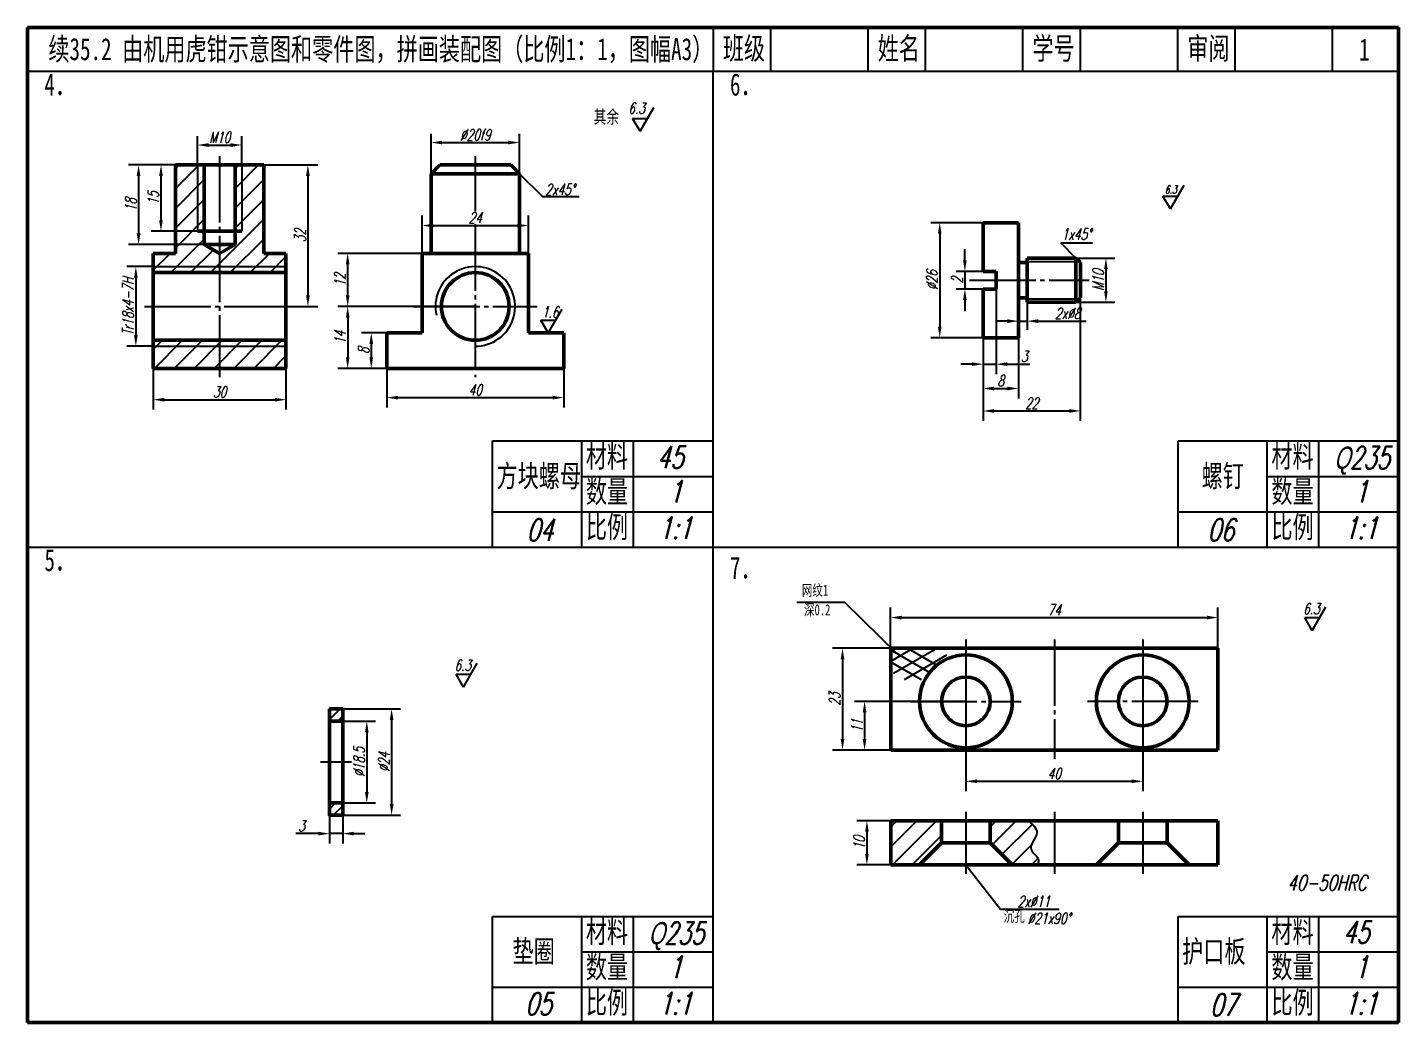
# Model space of a CAD drawing. Header units: millimetres. Extents: x -523 to 2163, y -1202 to 919.
# Drawn here: x 1835.8 to 2145.8, y -1201.5 to -976.5 of the extents above; entities that cross this region are included whole.
import ezdxf

# ---------------------------------------------------------------- set-up
doc = ezdxf.new("R2010")
doc.units = ezdxf.units.MM
doc.header["$PDMODE"] = 33
doc.header["$PDSIZE"] = 1.5
doc.linetypes.add('myCENTER', pattern=[18, 15, -1, 1, -1])
for name, color, linetype, lineweight in [('中心线', 7, 'myCENTER', 25), ('剖面线', 7, 'Continuous', 25), ('尺寸', 7, 'Continuous', 25), ('标题文字', 7, 'Continuous', 25), ('粗实线', 7, 'Continuous', 50), ('细实线', 7, 'Continuous', 25)]:
    doc.layers.add(name, color=color, linetype=linetype, lineweight=lineweight)
doc.styles.add('尺寸文字1-2.5号', font='txt.shx', dxfattribs={"width": 0.7, "oblique": 15, "height": 2.5})
doc.styles.add('标题汉字1-5号', font='SimSun.ttf', dxfattribs={"width": 0.7, "height": 5})
doc.styles.add('标题汉字2-3.5号', font='SimSun.ttf', dxfattribs={"width": 0.7, "height": 3.5})
doc.dimstyles.new('ISO-25', dxfattribs={"dimtxt": 3.5, "dimasz": 2.5, "dimexe": 2.25, "dimexo": 0, "dimgap": 0.5, "dimtad": 1, "dimdsep": 46, "dimtxsty": '尺寸文字1-2.5号', "dimcen": 2.5, "dimadec": 0, "dimazin": 0, "dimtfac": 1, "dimtmove": 0, "dimatfit": 2, "dimfxl": 0, "dimarcsym": 0})
doc.dimstyles.new('尺寸25', dxfattribs={"dimtxt": 2.5, "dimasz": 2.5, "dimexe": 2, "dimexo": 0, "dimgap": 0.5, "dimtad": 1, "dimdec": 0, "dimdsep": 46, "dimtxsty": '尺寸文字1-2.5号', "dimcen": 0, "dimadec": 0, "dimazin": 0, "dimtol": 1, "dimtp": 0.039, "dimtfac": 0.6, "dimtdec": 3, "dimtmove": 0, "dimatfit": 3, "dimfxl": 0, "dimarcsym": 0})

# ---------------------------------------------------------------- blocks, each defined once
blk = doc.blocks.new('*D312')
at = {"layer": 'Defpoints', "color": 0}
for p in [(1884.22, -1003.11), (1874.22, -1007.94), (1884.22, -1007.61)]:
    blk.add_point(p, dxfattribs=at)
at = {"layer": '细实线', "color": 0, "lineweight": -2}
for p, q in [((1874.22, -1007.94), (1874.22, -1001.11)), ((1884.22, -1007.61), (1884.22, -1001.11)), ((1876.72, -1003.11), (1881.72, -1003.11))]:
    blk.add_line(p, q, dxfattribs=at)
at = {"layer": '细实线', "color": 0}
for points in [[(1876.72, -1002.7), (1876.72, -1003.53), (1874.22, -1003.11)], [(1881.72, -1002.7), (1881.72, -1003.53), (1884.22, -1003.11)]]:
    blk.add_solid(points, dxfattribs=at)
at = {"layer": '细实线', "color": 0, "insert": (1879.22, -1001.36), "char_height": 2.5, "attachment_point": 5, "style": '尺寸文字1-2.5号'}
blk.add_mtext('M10', dxfattribs=at)
blk = doc.blocks.new('*D313')
at = {"layer": 'Defpoints', "color": 0}
for p in [(1869.22, -1007.61), (1865.96, -1022.61), (1874.22, -1022.61)]:
    blk.add_point(p, dxfattribs=at)
at = {"layer": '尺寸', "color": 0, "lineweight": -2}
for p, q in [((1869.22, -1007.61), (1863.71, -1007.61)), ((1865.96, -1010.11), (1865.96, -1020.11)), ((1874.22, -1022.61), (1863.71, -1022.61))]:
    blk.add_line(p, q, dxfattribs=at)
at = {"layer": '尺寸', "color": 0}
for points in [[(1865.54, -1010.11), (1866.37, -1010.11), (1865.96, -1007.61)], [(1865.54, -1020.11), (1866.37, -1020.11), (1865.96, -1022.61)]]:
    blk.add_solid(points, dxfattribs=at)
at = {"layer": '尺寸', "color": 0, "insert": (1864.21, -1015.11), "char_height": 2.5, "attachment_point": 5, "rotation": 90, "style": '尺寸文字1-2.5号'}
blk.add_mtext('15', dxfattribs=at)
blk = doc.blocks.new('*D314')
at = {"layer": 'Defpoints', "color": 0}
for p in [(1869.22, -1007.61), (1860.89, -1025.61), (1875.72, -1025.61)]:
    blk.add_point(p, dxfattribs=at)
at = {"layer": '尺寸', "color": 0, "lineweight": -2}
for p, q in [((1869.22, -1007.61), (1858.64, -1007.61)), ((1860.89, -1010.11), (1860.89, -1023.11)), ((1875.72, -1025.61), (1858.64, -1025.61))]:
    blk.add_line(p, q, dxfattribs=at)
at = {"layer": '尺寸', "color": 0}
for points in [[(1860.48, -1010.11), (1861.31, -1010.11), (1860.89, -1007.61)], [(1860.48, -1023.11), (1861.31, -1023.11), (1860.89, -1025.61)]]:
    blk.add_solid(points, dxfattribs=at)
at = {"layer": '尺寸', "color": 0, "insert": (1859.14, -1016.61), "char_height": 2.5, "attachment_point": 5, "rotation": 90, "style": '尺寸文字1-2.5号'}
blk.add_mtext('18', dxfattribs=at)
blk = doc.blocks.new('*D315')
at = {"layer": 'Defpoints', "color": 0}
for p in [(1889.22, -1007.61), (1894.22, -1039.61), (1899.18, -1039.61)]:
    blk.add_point(p, dxfattribs=at)
at = {"layer": '尺寸', "color": 0, "lineweight": -2}
for p, q in [((1889.22, -1007.61), (1901.43, -1007.61)), ((1899.18, -1010.11), (1899.18, -1037.11)), ((1894.22, -1039.61), (1901.43, -1039.61))]:
    blk.add_line(p, q, dxfattribs=at)
at = {"layer": '尺寸', "color": 0}
for points in [[(1898.76, -1010.11), (1899.59, -1010.11), (1899.18, -1007.61)], [(1898.76, -1037.11), (1899.59, -1037.11), (1899.18, -1039.61)]]:
    blk.add_solid(points, dxfattribs=at)
at = {"layer": '尺寸', "color": 0, "insert": (1897.43, -1023.61), "char_height": 2.5, "attachment_point": 5, "rotation": 90, "style": '尺寸文字1-2.5号'}
blk.add_mtext('32', dxfattribs=at)
blk = doc.blocks.new('*D316')
at = {"layer": 'Defpoints', "color": 0}
for p in [(1864.22, -1030.61), (1860.27, -1048.61), (1864.22, -1048.61)]:
    blk.add_point(p, dxfattribs=at)
at = {"layer": '细实线', "color": 0, "lineweight": -2}
for p, q in [((1864.22, -1030.61), (1858.27, -1030.61)), ((1860.27, -1033.11), (1860.27, -1046.11)), ((1864.22, -1048.61), (1858.27, -1048.61))]:
    blk.add_line(p, q, dxfattribs=at)
at = {"layer": '细实线', "color": 0}
for points in [[(1859.85, -1033.11), (1860.69, -1033.11), (1860.27, -1030.61)], [(1859.85, -1046.11), (1860.69, -1046.11), (1860.27, -1048.61)]]:
    blk.add_solid(points, dxfattribs=at)
at = {"layer": '细实线', "color": 0, "insert": (1858.52, -1039.61), "char_height": 2.5, "attachment_point": 5, "rotation": 90, "style": '尺寸文字1-2.5号'}
blk.add_mtext('Tr18x4-7H', dxfattribs=at)
blk = doc.blocks.new('*D317')
at = {"layer": 'Defpoints', "color": 0}
for p in [(1864.22, -1053.61), (1894.22, -1053.61), (1894.22, -1060.69)]:
    blk.add_point(p, dxfattribs=at)
at = {"layer": '尺寸', "color": 0, "lineweight": -2}
for p, q in [((1864.22, -1053.61), (1864.22, -1062.94)), ((1894.22, -1053.61), (1894.22, -1062.94)), ((1866.72, -1060.69), (1891.72, -1060.69))]:
    blk.add_line(p, q, dxfattribs=at)
at = {"layer": '尺寸', "color": 0}
for points in [[(1866.72, -1060.27), (1866.72, -1061.11), (1864.22, -1060.69)], [(1891.72, -1060.27), (1891.72, -1061.11), (1894.22, -1060.69)]]:
    blk.add_solid(points, dxfattribs=at)
at = {"layer": '尺寸', "color": 0, "insert": (1879.22, -1058.94), "char_height": 2.5, "attachment_point": 5, "style": '尺寸文字1-2.5号'}
blk.add_mtext('30', dxfattribs=at)
blk = doc.blocks.new('*D318')
at = {"layer": 'Defpoints', "color": 0}
for p in [(1947.02, -1002.55), (1927.02, -1009.61), (1947.02, -1009.61)]:
    blk.add_point(p, dxfattribs=at)
at = {"layer": '细实线', "color": 0, "lineweight": -2}
for p, q in [((1927.02, -1009.61), (1927.02, -1000.55)), ((1947.02, -1009.61), (1947.02, -1000.55)), ((1929.52, -1002.55), (1944.52, -1002.55))]:
    blk.add_line(p, q, dxfattribs=at)
at = {"layer": '细实线', "color": 0}
for points in [[(1929.52, -1002.13), (1929.52, -1002.96), (1927.02, -1002.55)], [(1944.52, -1002.13), (1944.52, -1002.96), (1947.02, -1002.55)]]:
    blk.add_solid(points, dxfattribs=at)
at = {"layer": '细实线', "color": 0, "insert": (1937.02, -1000.8), "char_height": 2.5, "attachment_point": 5, "style": '尺寸文字1-2.5号'}
blk.add_mtext('%%C20f9', dxfattribs=at)
blk = doc.blocks.new('*D319')
at = {"layer": 'Defpoints', "color": 0}
for p in [(1949.02, -1021.31), (1925.02, -1027.61), (1949.02, -1027.61)]:
    blk.add_point(p, dxfattribs=at)
at = {"layer": '尺寸', "color": 0, "lineweight": -2}
for p, q in [((1925.02, -1027.61), (1925.02, -1019.06)), ((1949.02, -1027.61), (1949.02, -1019.06)), ((1927.52, -1021.31), (1946.52, -1021.31))]:
    blk.add_line(p, q, dxfattribs=at)
at = {"layer": '尺寸', "color": 0}
for points in [[(1927.52, -1020.9), (1927.52, -1021.73), (1925.02, -1021.31)], [(1946.52, -1020.9), (1946.52, -1021.73), (1949.02, -1021.31)]]:
    blk.add_solid(points, dxfattribs=at)
at = {"layer": '尺寸', "color": 0, "insert": (1937.02, -1019.56), "char_height": 2.5, "attachment_point": 5, "style": '尺寸文字1-2.5号'}
blk.add_mtext('24', dxfattribs=at)
blk = doc.blocks.new('*D320')
at = {"layer": 'Defpoints', "color": 0}
for p in [(1937.02, -1039.61), (1908.17, -1053.61), (1937.02, -1053.61)]:
    blk.add_point(p, dxfattribs=at)
at = {"layer": '尺寸', "color": 0, "lineweight": -2}
for p, q in [((1937.02, -1039.61), (1905.92, -1039.61)), ((1908.17, -1042.11), (1908.17, -1051.11)), ((1937.02, -1053.61), (1905.92, -1053.61))]:
    blk.add_line(p, q, dxfattribs=at)
at = {"layer": '尺寸', "color": 0}
for points in [[(1907.75, -1042.11), (1908.58, -1042.11), (1908.17, -1039.61)], [(1907.75, -1051.11), (1908.58, -1051.11), (1908.17, -1053.61)]]:
    blk.add_solid(points, dxfattribs=at)
at = {"layer": '尺寸', "color": 0, "insert": (1906.42, -1046.61), "char_height": 2.5, "attachment_point": 5, "rotation": 90, "style": '尺寸文字1-2.5号'}
blk.add_mtext('14', dxfattribs=at)
blk = doc.blocks.new('*D321')
at = {"layer": 'Defpoints', "color": 0}
for p in [(1908.17, -1027.61), (1937.02, -1027.61), (1937.02, -1039.61)]:
    blk.add_point(p, dxfattribs=at)
at = {"layer": '尺寸', "color": 0, "lineweight": -2}
for p, q in [((1937.02, -1027.61), (1905.92, -1027.61)), ((1908.17, -1037.11), (1908.17, -1030.11)), ((1937.02, -1039.61), (1905.92, -1039.61))]:
    blk.add_line(p, q, dxfattribs=at)
at = {"layer": '尺寸', "color": 0}
for points in [[(1907.75, -1030.11), (1908.58, -1030.11), (1908.17, -1027.61)], [(1907.75, -1037.11), (1908.58, -1037.11), (1908.17, -1039.61)]]:
    blk.add_solid(points, dxfattribs=at)
at = {"layer": '尺寸', "color": 0, "insert": (1906.42, -1033.61), "char_height": 2.5, "attachment_point": 5, "rotation": 90, "style": '尺寸文字1-2.5号'}
blk.add_mtext('12', dxfattribs=at)
blk = doc.blocks.new('*D322')
at = {"layer": 'Defpoints', "color": 0}
for p in [(1917.02, -1045.61), (1913.51, -1053.61), (1917.02, -1053.61)]:
    blk.add_point(p, dxfattribs=at)
at = {"layer": '尺寸', "color": 0, "lineweight": -2}
for p, q in [((1917.02, -1045.61), (1911.26, -1045.61)), ((1913.51, -1048.11), (1913.51, -1051.11)), ((1917.02, -1053.61), (1911.26, -1053.61))]:
    blk.add_line(p, q, dxfattribs=at)
at = {"layer": '尺寸', "color": 0}
for points in [[(1913.09, -1048.11), (1913.92, -1048.11), (1913.51, -1045.61)], [(1913.09, -1051.11), (1913.92, -1051.11), (1913.51, -1053.61)]]:
    blk.add_solid(points, dxfattribs=at)
at = {"layer": '尺寸', "color": 0, "insert": (1911.76, -1049.61), "char_height": 2.5, "attachment_point": 5, "rotation": 90, "style": '尺寸文字1-2.5号'}
blk.add_mtext('8', dxfattribs=at)
blk = doc.blocks.new('*D323')
at = {"layer": 'Defpoints', "color": 0}
for p in [(1917.02, -1053.61), (1957.02, -1053.61), (1957.02, -1060.22)]:
    blk.add_point(p, dxfattribs=at)
at = {"layer": '尺寸', "color": 0, "lineweight": -2}
for p, q in [((1917.02, -1053.61), (1917.02, -1062.47)), ((1957.02, -1053.61), (1957.02, -1062.47)), ((1919.52, -1060.22), (1954.52, -1060.22))]:
    blk.add_line(p, q, dxfattribs=at)
at = {"layer": '尺寸', "color": 0}
for points in [[(1919.52, -1059.81), (1919.52, -1060.64), (1917.02, -1060.22)], [(1954.52, -1059.81), (1954.52, -1060.64), (1957.02, -1060.22)]]:
    blk.add_solid(points, dxfattribs=at)
at = {"layer": '尺寸', "color": 0, "insert": (1937.02, -1058.47), "char_height": 2.5, "attachment_point": 5, "style": '尺寸文字1-2.5号'}
blk.add_mtext('40', dxfattribs=at)
blk = doc.blocks.new('*D324')
at = {"layer": 'Defpoints', "color": 0}
for p in [(2051.81, -1031.67), (2047.71, -1035.67), (2051.81, -1035.67)]:
    blk.add_point(p, dxfattribs=at)
at = {"layer": '细实线', "color": 0, "lineweight": -2}
for p, q in [((2047.71, -1029.17), (2047.71, -1026.67)), ((2051.81, -1031.67), (2045.71, -1031.67)), ((2047.71, -1031.67), (2047.71, -1035.67)), ((2051.81, -1035.67), (2045.71, -1035.67)), ((2047.71, -1038.17), (2047.71, -1040.67))]:
    blk.add_line(p, q, dxfattribs=at)
at = {"layer": '细实线', "color": 0}
for points in [[(2047.29, -1029.17), (2048.12, -1029.17), (2047.71, -1031.67)], [(2047.29, -1038.17), (2048.12, -1038.17), (2047.71, -1035.67)]]:
    blk.add_solid(points, dxfattribs=at)
at = {"layer": '细实线', "color": 0, "insert": (2045.96, -1033.67), "char_height": 2.5, "attachment_point": 5, "rotation": 90, "style": '尺寸文字1-2.5号'}
blk.add_mtext('2', dxfattribs=at)
blk = doc.blocks.new('*D325')
at = {"layer": 'Defpoints', "color": 0}
for p in [(2051.81, -1020.67), (2042.02, -1046.67), (2051.81, -1046.67)]:
    blk.add_point(p, dxfattribs=at)
at = {"layer": '细实线', "color": 0, "lineweight": -2}
for p, q in [((2051.81, -1020.67), (2040.02, -1020.67)), ((2042.02, -1023.17), (2042.02, -1044.17)), ((2051.81, -1046.67), (2040.02, -1046.67))]:
    blk.add_line(p, q, dxfattribs=at)
at = {"layer": '细实线', "color": 0}
for points in [[(2041.6, -1023.17), (2042.44, -1023.17), (2042.02, -1020.67)], [(2041.6, -1044.17), (2042.44, -1044.17), (2042.02, -1046.67)]]:
    blk.add_solid(points, dxfattribs=at)
at = {"layer": '细实线', "color": 0, "insert": (2040.27, -1033.67), "char_height": 2.5, "attachment_point": 5, "rotation": 90, "style": '尺寸文字1-2.5号'}
blk.add_mtext('%%c26', dxfattribs=at)
blk = doc.blocks.new('*D326')
at = {"layer": 'Defpoints', "color": 0}
for p in [(2051.81, -1035.67), (2054.81, -1035.67), (2054.81, -1052.65)]:
    blk.add_point(p, dxfattribs=at)
at = {"layer": '尺寸', "color": 0, "lineweight": -2}
for p, q in [((2051.81, -1035.67), (2051.81, -1054.9)), ((2054.81, -1035.67), (2054.81, -1054.9)), ((2049.31, -1052.65), (2046.81, -1052.65)), ((2051.81, -1052.65), (2054.81, -1052.65)), ((2057.31, -1052.65), (2062.42, -1052.65))]:
    blk.add_line(p, q, dxfattribs=at)
at = {"layer": '尺寸', "color": 0}
for points in [[(2049.31, -1052.23), (2049.31, -1053.07), (2051.81, -1052.65)], [(2057.31, -1052.23), (2057.31, -1053.07), (2054.81, -1052.65)]]:
    blk.add_solid(points, dxfattribs=at)
at = {"layer": '尺寸', "color": 0, "insert": (2061.12, -1050.9), "char_height": 2.5, "attachment_point": 5, "style": '尺寸文字1-2.5号'}
blk.add_mtext('3', dxfattribs=at)
blk = doc.blocks.new('*D327')
at = {"layer": 'Defpoints', "color": 0}
for p in [(2051.81, -1046.67), (2059.81, -1046.67), (2059.81, -1058.16)]:
    blk.add_point(p, dxfattribs=at)
at = {"layer": '尺寸', "color": 0, "lineweight": -2}
for p, q in [((2051.81, -1046.67), (2051.81, -1060.41)), ((2059.81, -1046.67), (2059.81, -1060.41)), ((2054.31, -1058.16), (2057.31, -1058.16))]:
    blk.add_line(p, q, dxfattribs=at)
at = {"layer": '尺寸', "color": 0}
for points in [[(2054.31, -1057.74), (2054.31, -1058.58), (2051.81, -1058.16)], [(2057.31, -1057.74), (2057.31, -1058.58), (2059.81, -1058.16)]]:
    blk.add_solid(points, dxfattribs=at)
at = {"layer": '尺寸', "color": 0, "insert": (2055.81, -1056.41), "char_height": 2.5, "attachment_point": 5, "style": '尺寸文字1-2.5号'}
blk.add_mtext('8', dxfattribs=at)
blk = doc.blocks.new('*D328')
at = {"layer": 'Defpoints', "color": 0}
for p in [(2059.81, -1037.67), (2061.81, -1037.67), (2061.81, -1042.93)]:
    blk.add_point(p, dxfattribs=at)
at = {"layer": '细实线', "color": 0, "lineweight": -2}
for p, q in [((2059.81, -1037.67), (2059.81, -1044.93)), ((2061.81, -1037.67), (2061.81, -1044.93)), ((2057.31, -1042.93), (2054.81, -1042.93)), ((2059.81, -1042.93), (2061.81, -1042.93)), ((2064.31, -1042.93), (2075.12, -1042.93))]:
    blk.add_line(p, q, dxfattribs=at)
at = {"layer": '细实线', "color": 0}
for points in [[(2057.31, -1042.51), (2057.31, -1043.35), (2059.81, -1042.93)], [(2064.31, -1042.51), (2064.31, -1043.35), (2061.81, -1042.93)]]:
    blk.add_solid(points, dxfattribs=at)
at = {"layer": '细实线', "color": 0, "insert": (2070.97, -1041.18), "char_height": 2.5, "attachment_point": 5, "style": '尺寸文字1-2.5号'}
blk.add_mtext('2x%%c8', dxfattribs=at)
blk = doc.blocks.new('*D329')
at = {"layer": 'Defpoints', "color": 0}
for p in [(2073.81, -1037.67), (2051.81, -1046.67), (2073.81, -1063.23)]:
    blk.add_point(p, dxfattribs=at)
at = {"layer": '尺寸', "color": 0, "lineweight": -2}
for p, q in [((2073.81, -1037.67), (2073.81, -1065.48)), ((2051.81, -1046.67), (2051.81, -1065.48)), ((2054.31, -1063.23), (2071.31, -1063.23))]:
    blk.add_line(p, q, dxfattribs=at)
at = {"layer": '尺寸', "color": 0}
for points in [[(2054.31, -1062.81), (2054.31, -1063.65), (2051.81, -1063.23)], [(2071.31, -1062.81), (2071.31, -1063.65), (2073.81, -1063.23)]]:
    blk.add_solid(points, dxfattribs=at)
at = {"layer": '尺寸', "color": 0, "insert": (2062.81, -1061.48), "char_height": 2.5, "attachment_point": 5, "style": '尺寸文字1-2.5号'}
blk.add_mtext('22', dxfattribs=at)
blk = doc.blocks.new('*D330')
at = {"layer": 'Defpoints', "color": 0}
for p in [(2072.81, -1028.67), (2072.81, -1038.67), (2079.59, -1038.67)]:
    blk.add_point(p, dxfattribs=at)
at = {"layer": '细实线', "color": 0, "lineweight": -2}
for p, q in [((2072.81, -1028.67), (2081.59, -1028.67)), ((2079.59, -1031.17), (2079.59, -1036.17)), ((2072.81, -1038.67), (2081.59, -1038.67))]:
    blk.add_line(p, q, dxfattribs=at)
at = {"layer": '细实线', "color": 0}
for points in [[(2079.18, -1031.17), (2080.01, -1031.17), (2079.59, -1028.67)], [(2079.18, -1036.17), (2080.01, -1036.17), (2079.59, -1038.67)]]:
    blk.add_solid(points, dxfattribs=at)
at = {"layer": '细实线', "color": 0, "insert": (2077.84, -1033.67), "char_height": 2.5, "attachment_point": 5, "rotation": 90, "style": '尺寸文字1-2.5号'}
blk.add_mtext('M10', dxfattribs=at)
blk = doc.blocks.new('*D331')
at = {"layer": 'Defpoints', "color": 0}
for p in [(1907.04, -1133.37), (1907.04, -1151.87), (1912.49, -1151.87)]:
    blk.add_point(p, dxfattribs=at)
at = {"layer": '细实线', "color": 0, "lineweight": -2}
for p, q in [((1907.04, -1133.37), (1914.49, -1133.37)), ((1912.49, -1135.87), (1912.49, -1149.37)), ((1907.04, -1151.87), (1914.49, -1151.87))]:
    blk.add_line(p, q, dxfattribs=at)
at = {"layer": '细实线', "color": 0}
for points in [[(1912.07, -1135.87), (1912.9, -1135.87), (1912.49, -1133.37)], [(1912.07, -1149.37), (1912.9, -1149.37), (1912.49, -1151.87)]]:
    blk.add_solid(points, dxfattribs=at)
at = {"layer": '细实线', "color": 0, "insert": (1910.74, -1142.62), "char_height": 2.5, "attachment_point": 5, "rotation": 90, "style": '尺寸文字1-2.5号'}
blk.add_mtext('%%c18.5', dxfattribs=at)
blk = doc.blocks.new('*D332')
at = {"layer": 'Defpoints', "color": 0}
for p in [(1907.04, -1130.62), (1907.04, -1154.62), (1918.1, -1154.62)]:
    blk.add_point(p, dxfattribs=at)
at = {"layer": '细实线', "color": 0, "lineweight": -2}
for p, q in [((1907.04, -1130.62), (1920.1, -1130.62)), ((1918.1, -1133.12), (1918.1, -1152.12)), ((1907.04, -1154.62), (1920.1, -1154.62))]:
    blk.add_line(p, q, dxfattribs=at)
at = {"layer": '细实线', "color": 0}
for points in [[(1917.69, -1133.12), (1918.52, -1133.12), (1918.1, -1130.62)], [(1917.69, -1152.12), (1918.52, -1152.12), (1918.1, -1154.62)]]:
    blk.add_solid(points, dxfattribs=at)
at = {"layer": '细实线', "color": 0, "insert": (1916.35, -1142.62), "char_height": 2.5, "attachment_point": 5, "rotation": 90, "style": '尺寸文字1-2.5号'}
blk.add_mtext('%%c24', dxfattribs=at)
blk = doc.blocks.new('*D333')
at = {"layer": 'Defpoints', "color": 0}
for p in [(1904.04, -1154.62), (1907.04, -1154.62), (1904.04, -1158.8)]:
    blk.add_point(p, dxfattribs=at)
at = {"layer": '尺寸', "color": 0, "lineweight": -2}
for p, q in [((1904.04, -1154.62), (1904.04, -1161.05)), ((1907.04, -1154.62), (1907.04, -1161.05)), ((1901.54, -1158.8), (1896.43, -1158.8)), ((1907.04, -1158.8), (1904.04, -1158.8)), ((1909.54, -1158.8), (1912.04, -1158.8))]:
    blk.add_line(p, q, dxfattribs=at)
at = {"layer": '尺寸', "color": 0}
for points in [[(1901.54, -1158.38), (1901.54, -1159.22), (1904.04, -1158.8)], [(1909.54, -1158.38), (1909.54, -1159.22), (1907.04, -1158.8)]]:
    blk.add_solid(points, dxfattribs=at)
at = {"layer": '尺寸', "color": 0, "insert": (1897.73, -1157.05), "char_height": 2.5, "attachment_point": 5, "style": '尺寸文字1-2.5号'}
blk.add_mtext('3', dxfattribs=at)
blk = doc.blocks.new('*D334')
at = {"layer": 'Defpoints', "color": 0}
for p in [(2104.93, -1109.95), (2030.93, -1116.9), (2104.93, -1116.9)]:
    blk.add_point(p, dxfattribs=at)
at = {"layer": '尺寸', "color": 0, "lineweight": -2}
for p, q in [((2030.93, -1116.9), (2030.93, -1107.7)), ((2104.93, -1116.9), (2104.93, -1107.7)), ((2033.43, -1109.95), (2102.43, -1109.95))]:
    blk.add_line(p, q, dxfattribs=at)
at = {"layer": '尺寸', "color": 0}
for points in [[(2033.43, -1109.53), (2033.43, -1110.37), (2030.93, -1109.95)], [(2102.43, -1109.53), (2102.43, -1110.37), (2104.93, -1109.95)]]:
    blk.add_solid(points, dxfattribs=at)
at = {"layer": '尺寸', "color": 0, "insert": (2067.93, -1108.2), "char_height": 2.5, "attachment_point": 5, "style": '尺寸文字1-2.5号'}
blk.add_mtext('74', dxfattribs=at)
blk = doc.blocks.new('*D335')
at = {"layer": 'Defpoints', "color": 0}
for p in [(2047.93, -1128.9), (2025.03, -1139.9), (2047.93, -1139.9)]:
    blk.add_point(p, dxfattribs=at)
at = {"layer": '尺寸', "color": 0, "lineweight": -2}
for p, q in [((2047.93, -1128.9), (2022.78, -1128.9)), ((2025.03, -1131.4), (2025.03, -1137.4)), ((2047.93, -1139.9), (2022.78, -1139.9))]:
    blk.add_line(p, q, dxfattribs=at)
at = {"layer": '尺寸', "color": 0}
for points in [[(2024.61, -1131.4), (2025.44, -1131.4), (2025.03, -1128.9)], [(2024.61, -1137.4), (2025.44, -1137.4), (2025.03, -1139.9)]]:
    blk.add_solid(points, dxfattribs=at)
at = {"layer": '尺寸', "color": 0, "insert": (2023.28, -1134.4), "char_height": 2.5, "attachment_point": 5, "rotation": 90, "style": '尺寸文字1-2.5号'}
blk.add_mtext('11', dxfattribs=at)
blk = doc.blocks.new('*D336')
at = {"layer": 'Defpoints', "color": 0}
for p in [(2030.93, -1116.9), (2020.04, -1139.9), (2030.93, -1139.9)]:
    blk.add_point(p, dxfattribs=at)
at = {"layer": '尺寸', "color": 0, "lineweight": -2}
for p, q in [((2030.93, -1116.9), (2017.79, -1116.9)), ((2020.04, -1119.4), (2020.04, -1137.4)), ((2030.93, -1139.9), (2017.79, -1139.9))]:
    blk.add_line(p, q, dxfattribs=at)
at = {"layer": '尺寸', "color": 0}
for points in [[(2019.62, -1119.4), (2020.46, -1119.4), (2020.04, -1116.9)], [(2019.62, -1137.4), (2020.46, -1137.4), (2020.04, -1139.9)]]:
    blk.add_solid(points, dxfattribs=at)
at = {"layer": '尺寸', "color": 0, "insert": (2018.29, -1128.4), "char_height": 2.5, "attachment_point": 5, "rotation": 90, "style": '尺寸文字1-2.5号'}
blk.add_mtext('23', dxfattribs=at)
blk = doc.blocks.new('*D337')
at = {"layer": 'Defpoints', "color": 0}
for p in [(2047.93, -1128.9), (2087.93, -1128.9), (2087.93, -1146.97)]:
    blk.add_point(p, dxfattribs=at)
at = {"layer": '尺寸', "color": 0, "lineweight": -2}
for p, q in [((2047.93, -1128.9), (2047.93, -1149.22)), ((2087.93, -1128.9), (2087.93, -1149.22)), ((2050.43, -1146.97), (2085.43, -1146.97))]:
    blk.add_line(p, q, dxfattribs=at)
at = {"layer": '尺寸', "color": 0}
for points in [[(2050.43, -1146.55), (2050.43, -1147.38), (2047.93, -1146.97)], [(2085.43, -1146.55), (2085.43, -1147.38), (2087.93, -1146.97)]]:
    blk.add_solid(points, dxfattribs=at)
at = {"layer": '尺寸', "color": 0, "insert": (2067.93, -1145.22), "char_height": 2.5, "attachment_point": 5, "style": '尺寸文字1-2.5号'}
blk.add_mtext('40', dxfattribs=at)
blk = doc.blocks.new('*D338')
at = {"layer": 'Defpoints', "color": 0}
for p in [(2030.93, -1155.88), (2025.56, -1165.88), (2030.93, -1165.88)]:
    blk.add_point(p, dxfattribs=at)
at = {"layer": '尺寸', "color": 0, "lineweight": -2}
for p, q in [((2030.93, -1155.88), (2023.31, -1155.88)), ((2025.56, -1158.38), (2025.56, -1163.38)), ((2030.93, -1165.88), (2023.31, -1165.88))]:
    blk.add_line(p, q, dxfattribs=at)
at = {"layer": '尺寸', "color": 0}
for points in [[(2025.15, -1158.38), (2025.98, -1158.38), (2025.56, -1155.88)], [(2025.15, -1163.38), (2025.98, -1163.38), (2025.56, -1165.88)]]:
    blk.add_solid(points, dxfattribs=at)
at = {"layer": '尺寸', "color": 0, "insert": (2023.81, -1160.88), "char_height": 2.5, "attachment_point": 5, "rotation": 90, "style": '尺寸文字1-2.5号'}
blk.add_mtext('10', dxfattribs=at)

msp = doc.modelspace()

# ---------------------------------------------------------------- hatches: boundary and pattern name
at = {"layer": '剖面线'}
h = msp.add_hatch(dxfattribs=at)
h.set_pattern_fill('ANSI31', color=256, style=0)
h.set_pattern_definition([(45, (1495.3475, -1817.8663), (-2.245064, 2.245064), [])])
h.paths.add_polyline_path([(1889.222, -1007.605), (1884.222, -1007.605), (1884.222, -1022.605), (1882.722, -1022.605), (1882.722, -1025.605), (1879.222, -1027.626), (1879.222, -1030.605), (1894.222, -1030.605), (1894.222, -1027.605), (1889.222, -1027.605)])
h.paths.add_polyline_path([(1874.222, -1007.605), (1869.222, -1007.605), (1869.222, -1027.605), (1864.222, -1027.605), (1864.222, -1030.605), (1879.222, -1030.605), (1879.222, -1027.626), (1875.722, -1025.605), (1875.722, -1022.605), (1874.222, -1022.605)])
h.paths.add_polyline_path([(1875.722, -1007.605), (1874.222, -1007.605), (1874.222, -1022.605), (1875.722, -1022.605)], flags=17)
h.paths.add_polyline_path([(1884.222, -1007.605), (1882.722, -1007.605), (1882.722, -1022.605), (1884.222, -1022.605)])
h.paths.add_polyline_path([(1879.222, -1030.605), (1864.222, -1030.605), (1864.222, -1031.955), (1879.222, -1031.955)])
h.paths.add_polyline_path([(1894.222, -1030.605), (1879.222, -1030.605), (1879.222, -1031.955), (1894.222, -1031.955)])
h.paths.add_polyline_path([(1879.222, -1047.255), (1864.222, -1047.255), (1864.222, -1048.605), (1879.222, -1048.605)])
h.paths.add_polyline_path([(1894.222, -1047.255), (1879.222, -1047.255), (1879.222, -1048.605), (1894.222, -1048.605)])
h.paths.add_polyline_path([(1894.222, -1048.605), (1879.222, -1048.605), (1879.222, -1053.605), (1894.222, -1053.605)])
h.paths.add_polyline_path([(1879.222, -1048.605), (1864.222, -1048.605), (1864.222, -1053.605), (1879.222, -1053.605)])
h = msp.add_hatch(dxfattribs=at)
h.set_pattern_fill('ANSI31', color=256, scale=0.5, style=0)
h.set_pattern_definition([(45, (1495.3475, -1817.8663), (-1.122532, 1.122532), [])])
h.paths.add_polyline_path([(1907.039, -1130.621), (1904.039, -1130.621), (1904.039, -1133.371), (1907.039, -1133.371)])
h.paths.add_polyline_path([(1907.039, -1151.871), (1904.039, -1151.871), (1904.039, -1154.621), (1907.039, -1154.621)])
h = msp.add_hatch(dxfattribs=at)
h.set_pattern_fill('ANSI31', color=256, style=0)
h.set_pattern_definition([(45, (1495.3475, -1827.572), (-2.245064, 2.245064), [])])
h.paths.add_polyline_path([(2030.934, -1155.881), (2030.934, -1165.881), (2037.434, -1165.881), (2042.434, -1160.881), (2042.434, -1155.881)])
edge = h.paths.add_edge_path()
edge.add_spline(control_points=[(2064.138, -1165.881), (2064.479, -1165.862), (2064.506, -1163.689), (2061.279, -1162.531), (2065.238, -1158.505), (2062.998, -1156.703), (2061.953, -1155.881)], knot_values=[0.055563, 0.055563, 0.055563, 0.055563, 1.1125531, 4.1152737, 8.1157366, 11.5037317, 11.5037317, 11.5037317, 11.5037317], degree=3, periodic=0)
edge.add_line((2061.953, -1155.881), (2053.434, -1155.881))
edge.add_line((2053.434, -1155.881), (2053.434, -1160.881))
edge.add_line((2053.434, -1160.881), (2058.434, -1165.881))
edge.add_line((2058.434, -1165.881), (2064.138, -1165.881))

# ---------------------------------------------------------------- linework, layer by layer
msp.add_line((1835.763, -1094.021), (2145.763, -1094.021))
at = {"layer": '中心线'}
for p, q in [((1879.222, -1005.605), (1879.222, -1055.605)), ((1937.022, -1005.605), (1937.022, -1018.069)), ((1937.022, -1021.041), (1937.022, -1055.605)), ((2048.729, -1033.668), (2075.812, -1033.668)), ((1862.222, -1039.605), (1896.222, -1039.605)), ((1923.022, -1039.605), (1951.022, -1039.605)), ((2047.934, -1114.902), (2047.934, -1141.902)), ((2067.934, -1114.902), (2067.934, -1141.902)), ((2087.934, -1114.902), (2087.934, -1141.902)), ((2035.434, -1128.902), (2060.434, -1128.902)), ((2100.434, -1128.902), (2075.434, -1128.902)), ((1909.039, -1142.621), (1902.039, -1142.621)), ((2047.934, -1153.881), (2047.934, -1167.881)), ((2067.934, -1153.881), (2067.934, -1167.881)), ((2087.934, -1153.881), (2087.934, -1167.881))]:
    msp.add_line(p, q, dxfattribs=at)
at = {"layer": '尺寸'}
for p, q in [((1947.022, -1009.605), (1952.178, -1014.761)), ((1952.178, -1014.761), (1960.538, -1014.761)), ((2072.812, -1028.668), (2069.42, -1025.223)), ((2069.42, -1025.223), (2076.556, -1025.223)), ((2020.54, -1106.567), (2009.746, -1106.567)), ((2032.445, -1118.217), (2020.54, -1106.567)), ((2047.934, -1165.881), (2055.745, -1175.868)), ((2055.745, -1175.868), (2069.018, -1175.868))]:
    msp.add_line(p, q, dxfattribs=at)
at = {"layer": '粗实线'}
for p, q in [((1835.763, -976.521), (1835.763, -1201.521)), ((2145.763, -976.521), (1835.763, -976.521)), ((2145.763, -1201.521), (2145.763, -976.521)), ((1869.222, -1007.605), (1889.222, -1007.605)), ((1869.222, -1027.605), (1869.222, -1007.605)), ((1875.722, -1007.605), (1875.722, -1025.605)), ((1882.722, -1007.605), (1882.722, -1025.605)), ((1889.222, -1007.605), (1889.222, -1027.605)), ((1929.022, -1007.605), (1927.022, -1009.605)), ((1927.022, -1027.605), (1927.022, -1009.605)), ((1927.022, -1009.605), (1947.022, -1009.605)), ((1929.022, -1007.605), (1945.022, -1007.605)), ((1945.022, -1007.605), (1947.022, -1009.605)), ((1947.022, -1009.605), (1947.022, -1027.605)), ((1874.222, -1022.605), (1884.222, -1022.605)), ((2051.812, -1031.668), (2051.812, -1020.668)), ((2051.812, -1020.668), (2059.812, -1020.668)), ((2059.812, -1020.668), (2059.812, -1033.668)), ((1875.722, -1025.605), (1882.722, -1025.605)), ((1875.722, -1025.605), (1879.222, -1027.626)), ((1879.222, -1027.626), (1882.722, -1025.605)), ((1864.222, -1027.605), (1864.222, -1053.605)), ((1864.222, -1053.605), (1864.222, -1027.605)), ((1864.222, -1027.605), (1869.222, -1027.605)), ((1889.222, -1027.605), (1894.222, -1027.605)), ((1894.222, -1027.605), (1894.222, -1053.605)), ((1894.222, -1027.605), (1894.222, -1053.605)), ((1925.022, -1045.605), (1925.022, -1027.605)), ((1925.022, -1027.605), (1937.022, -1027.605)), ((1949.022, -1027.605), (1937.022, -1027.605)), ((1949.022, -1045.605), (1949.022, -1027.605)), ((2061.812, -1028.668), (2061.812, -1033.668)), ((2061.812, -1028.668), (2072.812, -1028.668)), ((2072.812, -1028.668), (2073.812, -1029.668)), ((2072.812, -1028.668), (2072.812, -1033.668)), ((1864.222, -1031.955), (1894.222, -1031.955)), ((2051.812, -1031.668), (2054.812, -1031.668)), ((2054.812, -1033.668), (2054.812, -1031.668)), ((2059.812, -1029.668), (2061.812, -1029.668)), ((2073.812, -1033.668), (2073.812, -1029.668)), ((2054.812, -1033.668), (2054.812, -1035.668)), ((2059.812, -1046.668), (2059.812, -1033.668)), ((2061.812, -1038.668), (2061.812, -1033.668)), ((2072.812, -1038.668), (2072.812, -1033.668)), ((2073.812, -1033.668), (2073.812, -1037.668)), ((2051.812, -1035.668), (2051.812, -1046.668)), ((2051.812, -1035.668), (2054.812, -1035.668)), ((2059.812, -1037.668), (2061.812, -1037.668)), ((2072.812, -1038.668), (2073.812, -1037.668)), ((2061.812, -1038.668), (2072.812, -1038.668)), ((1864.222, -1047.255), (1894.222, -1047.255)), ((1917.022, -1053.605), (1917.022, -1045.605)), ((1917.022, -1045.605), (1925.022, -1045.605)), ((1957.022, -1045.605), (1949.022, -1045.605)), ((1957.022, -1053.605), (1957.022, -1045.605)), ((2051.812, -1046.668), (2059.812, -1046.668)), ((1894.222, -1053.605), (1864.222, -1053.605)), ((1937.022, -1053.605), (1917.022, -1053.605)), ((1937.022, -1053.605), (1957.022, -1053.605)), ((2067.934, -1116.902), (2030.934, -1116.902)), ((2030.934, -1116.902), (2030.934, -1139.902)), ((2067.934, -1116.902), (2104.934, -1116.902)), ((2104.934, -1116.902), (2104.934, -1139.902)), ((1904.039, -1133.371), (1907.039, -1133.371)), ((2030.934, -1139.902), (2067.934, -1139.902)), ((2104.934, -1139.902), (2067.934, -1139.902)), ((1904.039, -1151.871), (1907.039, -1151.871)), ((2030.934, -1155.881), (2104.934, -1155.881)), ((2030.934, -1165.881), (2030.934, -1155.881)), ((2042.434, -1155.881), (2042.434, -1160.881)), ((2053.434, -1155.881), (2053.434, -1160.881)), ((2082.434, -1155.881), (2082.434, -1160.881)), ((2093.434, -1155.881), (2093.434, -1160.881)), ((2104.934, -1155.881), (2104.934, -1165.881)), ((2037.434, -1165.881), (2042.434, -1160.881)), ((2053.434, -1160.881), (2042.434, -1160.881)), ((2058.434, -1165.881), (2053.434, -1160.881)), ((2077.434, -1165.881), (2082.434, -1160.881)), ((2082.434, -1160.881), (2093.434, -1160.881)), ((2098.434, -1165.881), (2093.434, -1160.881)), ((2104.934, -1165.881), (2030.934, -1165.881)), ((1835.763, -1201.521), (2145.763, -1201.521))]:
    msp.add_line(p, q, dxfattribs=at)
msp.add_lwpolyline([(1904.039, -1130.621), (1907.039, -1130.621), (1907.039, -1154.621), (1904.039, -1154.621)], close=True, dxfattribs=at)
for centre, radius in [((1937.022, -1039.605), 7.65), ((2047.934, -1128.902), 10.5), ((2087.934, -1128.902), 10.5), ((2047.934, -1128.902), 5.5), ((2087.934, -1128.902), 5.5)]:
    msp.add_circle(centre, radius, dxfattribs=at)
at = {"layer": '细实线'}
for p, q in [((1990.763, -976.521), (1990.763, -986.521)), ((2003.763, -976.521), (2003.763, -986.521)), ((2025.763, -976.521), (2025.763, -986.521)), ((2038.763, -976.521), (2038.763, -986.521)), ((2060.763, -976.521), (2060.763, -986.521)), ((2073.763, -976.521), (2073.763, -986.521)), ((2095.763, -976.521), (2095.763, -986.521)), ((2108.763, -976.521), (2108.763, -986.521)), ((2130.763, -976.521), (2130.763, -986.521)), ((2145.763, -986.521), (1835.763, -986.521)), ((1990.763, -1201.521), (1990.763, -986.521)), ((1974.27, -1000.007), (1977.371, -994.636)), ((1974.27, -1000.007), (1972.59, -997.096)), ((1972.59, -997.096), (1975.951, -997.096)), ((1874.222, -1007.605), (1874.222, -1022.605)), ((1874.222, -1007.605), (1874.222, -1022.605)), ((1884.222, -1007.605), (1884.222, -1022.605)), ((1884.222, -1007.605), (1884.222, -1022.605)), ((1884.222, -1007.605), (1884.222, -1022.605)), ((2094.166, -1017.567), (2097.266, -1012.196)), ((2094.166, -1017.567), (2092.485, -1014.656)), ((2092.485, -1014.656), (2095.846, -1014.656)), ((1864.222, -1030.605), (1894.222, -1030.605)), ((2061.812, -1029.418), (2073.562, -1029.418)), ((2061.812, -1037.918), (2073.562, -1037.918)), ((1953.525, -1045.605), (1956.626, -1040.235)), ((1953.525, -1045.605), (1951.844, -1042.694)), ((1951.844, -1042.694), (1955.206, -1042.694)), ((1864.222, -1048.605), (1894.222, -1048.605)), ((1940.931, -1070.021), (1990.763, -1070.021)), ((1940.931, -1094.021), (1940.931, -1070.021)), ((1961.081, -1094.021), (1961.081, -1070.021)), ((1972.763, -1094.021), (1972.763, -1070.021)), ((2095.931, -1070.021), (2145.763, -1070.021)), ((2095.931, -1094.021), (2095.931, -1070.021)), ((2116.081, -1094.021), (2116.081, -1070.021)), ((2127.763, -1094.021), (2127.763, -1070.021)), ((1961.081, -1078.021), (1990.763, -1078.021)), ((2116.081, -1078.021), (2145.763, -1078.021)), ((1940.931, -1086.021), (1990.763, -1086.021)), ((2095.931, -1086.021), (2145.763, -1086.021)), ((1942.763, -1094.021), (1990.763, -1094.021)), ((2097.763, -1094.021), (2145.763, -1094.021)), ((2126.238, -1112.872), (2129.339, -1107.501)), ((2124.558, -1109.961), (2127.919, -1109.961)), ((2126.238, -1112.872), (2124.558, -1109.961)), ((2031.084, -1119.709), (2035.868, -1116.946)), ((2031.227, -1117.419), (2039.66, -1122.287)), ((2031.576, -1122.49), (2040.832, -1117.147)), ((2034.056, -1123.922), (2043.633, -1118.392)), ((2035.381, -1117.275), (2041.21, -1120.641)), ((1934.363, -1125.666), (1937.464, -1120.296)), ((2031.08, -1120.032), (2037.845, -1123.938)), ((1934.363, -1125.666), (1932.682, -1122.755)), ((1932.682, -1122.755), (1936.044, -1122.755)), ((1940.931, -1177.521), (1990.763, -1177.521)), ((1940.931, -1201.521), (1940.931, -1177.521)), ((1961.081, -1201.521), (1961.081, -1177.521)), ((1972.763, -1201.521), (1972.763, -1177.521)), ((2095.931, -1177.521), (2145.763, -1177.521)), ((2095.931, -1201.521), (2095.931, -1177.521)), ((2116.081, -1201.521), (2116.081, -1177.521)), ((2127.763, -1201.521), (2127.763, -1177.521)), ((1961.081, -1185.521), (1990.763, -1185.521)), ((2116.081, -1185.521), (2145.763, -1185.521)), ((1940.931, -1193.521), (1990.763, -1193.521)), ((2095.931, -1193.521), (2145.763, -1193.521)), ((1942.763, -1201.521), (1990.763, -1201.521)), ((2097.763, -1201.521), (2145.763, -1201.521))]:
    msp.add_line(p, q, dxfattribs=at)
msp.add_arc((1937.022, -1039.605), 9, 270, 192.7324, dxfattribs=at)
at = {"layer": '细实线', "end_tangent": (-1, 0)}
msp.add_spline([(2061.902, -1155.84), (2063.99, -1158.579), (2062.685, -1162.36), (2064.381, -1164.838), (2064.12, -1165.881)], degree=3, dxfattribs=at)

# ---------------------------------------------------------------- texts
at = {"layer": '尺寸', "char_height": 2.5, "attachment_point": 1}
for s, insert, width, style in [('2x45%%d', (1952.815, -1011.92), 14.69206, '尺寸文字1-2.5号'), ('1x45%%d', (2069.578, -1022.017), 13.22695, '尺寸文字1-2.5号'), ('网纹1', (2010.835, -1102.527), 14.74227, '标题汉字2-3.5号'), ('深0.2', (2011.335, -1106.943), 14.74227, '标题汉字2-3.5号'), ('2x%%c11', (2059.628, -1172.891), 15.34974, '尺寸文字1-2.5号'), ('沉孔', (2056.467, -1176.229), 5.59814, '标题汉字2-3.5号'), ('%%C21x90%%D', (2061.902, -1176.707), 14.5371, '尺寸文字1-2.5号')]:
    msp.add_mtext(s, dxfattribs=dict(at, insert=insert, width=width, style=style))
at = {"layer": '标题文字', "style": '标题汉字1-5号', "width": 0.7}
for s, p in [('续35.2 由机用虎钳示意图和零件图，拼画装配图（比例1：1，图幅A3）', (1840.496, -983.922)), ('班级', (1992.988, -983.756)), ('姓名', (2027.988, -983.756)), ('学号', (2062.988, -983.756)), ('审阅', (2097.988, -983.756)), ('1', (2136.819, -984.024)), ('4．', (1839.6, -991.927)), ('6．', (1994.6, -991.927)), ('材料', (1962.015, -1075.954)), ('材料', (2117.015, -1075.954)), ('方块螺母', (1941.832, -1080.41)), ('螺钉', (2101.238, -1080.41)), ('数量', (1962.015, -1083.954)), ('数量', (2117.015, -1083.954)), ('比例', (1962.015, -1091.954)), ('比例', (2117.015, -1091.954)), ('5．', (1839.6, -1099.427)), ('7．', (1994.6, -1101.199)), ('材料', (1962.015, -1183.454)), ('材料', (2117.015, -1183.454)), ('垫圈', (1945.439, -1187.91)), ('护口板', (2096.832, -1187.91)), ('数量', (1962.015, -1191.454)), ('数量', (2117.015, -1191.454)), ('比例', (1962.015, -1199.454)), ('比例', (2117.015, -1199.454))]:
    msp.add_text(s, height=5, dxfattribs=at).set_placement(p)
at = {"layer": '标题文字', "width": 21.09727, "attachment_point": 1, "style": '尺寸文字1-2.5号'}
for s, insert, char_height in [('45', (1978.106, -1071.194), 5), ('{\\fFZFangSong-Z02|b0|i0|c134|p65;Q}235', (2131.124, -1071.304), 5), ('1', (1980.782, -1078.964), 5), ('1', (2135.782, -1078.964), 5), ('04', (1948.649, -1087.618), 5), ('1:1', (1978.492, -1087.183), 5), ('06', (2102.569, -1087.618), 5), ('1:1', (2133.492, -1087.183), 5), ('40-50HRC', (2120.643, -1168.166), 3.5), ('{\\fFZFangSong-Z02|b0|i0|c134|p65;Q}235', (1976.124, -1178.804), 5), ('45', (2133.174, -1178.599), 5), ('1', (1980.782, -1186.464), 5), ('1', (2135.782, -1186.464), 5), ('05', (1948.316, -1194.792), 5), ('1:1', (1978.492, -1194.683), 5), ('07', (2103.127, -1195.023), 5), ('1:1', (2133.492, -1194.683), 5)]:
    msp.add_mtext(s, dxfattribs=dict(at, insert=insert, char_height=char_height))
at = {"layer": '细实线', "attachment_point": 1}
for s, insert, char_height, width, style in [('其余', (1963.79, -995.211), 3, 10.48049, '标题汉字2-3.5号'), ('6.3', (1971.605, -993.534), 2.5, 6.88924, '尺寸文字1-2.5号'), ('6.3', (2092.914, -1012.271), 1.8, 5.94337, '尺寸文字1-2.5号'), ('1.6', (1952.064, -1039.643), 2.5, 6.88924, '尺寸文字1-2.5号'), ('6.3', (2124.172, -1106.688), 2.5, 5.94337, '尺寸文字1-2.5号'), ('6.3', (1932.297, -1119.482), 2.5, 5.94337, '尺寸文字1-2.5号')]:
    msp.add_mtext(s, dxfattribs=dict(at, insert=insert, char_height=char_height, width=width, style=style))

# ---------------------------------------------------------------- dimensions: what is measured, and where the dimension line sits
at = {"layer": '尺寸'}
for base, p1, p2, picture, middle in [((1860.893, -1025.605), (1869.222, -1007.605), (1875.722, -1025.605), '*D314', (1859.143, -1016.605)), ((1865.957, -1022.605), (1869.222, -1007.605), (1874.222, -1022.605), '*D313', (1864.207, -1015.105)), ((1899.177, -1039.605), (1889.222, -1007.605), (1894.222, -1039.605), '*D315', (1897.427, -1023.605)), ((1908.166, -1027.605), (1937.022, -1039.605), (1937.022, -1027.605), '*D321', (1906.416, -1033.605)), ((1908.166, -1053.605), (1937.022, -1039.605), (1937.022, -1053.605), '*D320', (1906.416, -1046.605)), ((1913.507, -1053.605), (1917.022, -1045.605), (1917.022, -1053.605), '*D322', (1911.757, -1049.605)), ((2020.039, -1139.902), (2030.934, -1116.902), (2030.934, -1139.902), '*D336', (2018.289, -1128.402)), ((2025.027, -1139.902), (2047.934, -1128.902), (2047.934, -1139.902), '*D335', (2023.277, -1134.402)), ((2025.564, -1165.881), (2030.934, -1155.881), (2030.934, -1165.881), '*D338', (2023.814, -1160.881))]:
    dim = msp.add_linear_dim(base=base, p1=p1, p2=p2, angle=90, dimstyle='ISO-25', dxfattribs=at)
    dim.commit()
    dim.dimension.update_dxf_attribs({"geometry": picture, "text_midpoint": middle})
for base, p1, p2, picture, middle in [((1949.022, -1021.312), (1925.022, -1027.605), (1949.022, -1027.605), '*D319', (1937.022, -1019.562)), ((2054.812, -1052.65), (2051.812, -1035.668), (2054.812, -1035.668), '*D326', (2061.118, -1050.9)), ((2073.812, -1063.229), (2051.812, -1046.668), (2073.812, -1037.668), '*D329', (2062.812, -1061.479)), ((2059.812, -1058.159), (2051.812, -1046.668), (2059.812, -1046.668), '*D327', (2055.812, -1056.409)), ((1894.222, -1060.689), (1864.222, -1053.605), (1894.222, -1053.605), '*D317', (1879.222, -1058.939)), ((1957.022, -1060.222), (1917.022, -1053.605), (1957.022, -1053.605), '*D323', (1937.022, -1058.472)), ((2104.934, -1109.95), (2030.934, -1116.902), (2104.934, -1116.902), '*D334', (2067.934, -1108.2)), ((2087.934, -1146.968), (2047.934, -1128.902), (2087.934, -1128.902), '*D337', (2067.934, -1145.218)), ((1904.039, -1158.801), (1907.039, -1154.621), (1904.039, -1154.621), '*D333', (1897.732, -1157.051))]:
    dim = msp.add_linear_dim(base=base, p1=p1, p2=p2, dimstyle='ISO-25', dxfattribs=at)
    dim.commit()
    dim.dimension.update_dxf_attribs({"geometry": picture, "text_midpoint": middle})
at = {"layer": '细实线'}
for base, p1, p2, text, picture, middle in [((1884.222, -1003.112), (1874.222, -1007.939), (1884.222, -1007.605), 'M10', '*D312', (1879.222, -1001.362)), ((1947.022, -1002.545), (1927.022, -1009.605), (1947.022, -1009.605), '%%C20f9', '*D318', (1937.022, -1000.795)), ((2061.812, -1042.93), (2059.812, -1037.668), (2061.812, -1037.668), '2x%%c8', '*D328', (2070.966, -1041.18))]:
    dim = msp.add_linear_dim(base=base, p1=p1, p2=p2, text=text, dimstyle='尺寸25', override={"dimtoh": 1}, dxfattribs=at)
    dim.commit()
    dim.dimension.update_dxf_attribs({"geometry": picture, "text_midpoint": middle})
for base, p1, p2, text, picture, middle in [((2042.019, -1046.668), (2051.812, -1020.668), (2051.812, -1046.668), '%%c26', '*D325', (2040.269, -1033.668)), ((2047.705, -1035.668), (2051.812, -1031.668), (2051.812, -1035.668), '2', '*D324', (2045.955, -1033.668)), ((2079.595, -1038.668), (2072.812, -1028.668), (2072.812, -1038.668), 'M10', '*D330', (2077.845, -1033.668)), ((1860.271, -1048.605), (1864.222, -1030.605), (1864.222, -1048.605), 'Tr18x4-7H', '*D316', (1858.521, -1039.605)), ((1918.103, -1154.621), (1907.039, -1130.621), (1907.039, -1154.621), '%%c24', '*D332', (1916.353, -1142.621)), ((1912.485, -1151.871), (1907.039, -1133.371), (1907.039, -1151.871), '%%c18.5', '*D331', (1910.735, -1142.621))]:
    dim = msp.add_linear_dim(base=base, p1=p1, p2=p2, angle=90, text=text, dimstyle='尺寸25', override={"dimtoh": 1}, dxfattribs=at)
    dim.commit()
    dim.dimension.update_dxf_attribs({"geometry": picture, "text_midpoint": middle})

doc.saveas('drawing.dxf')
